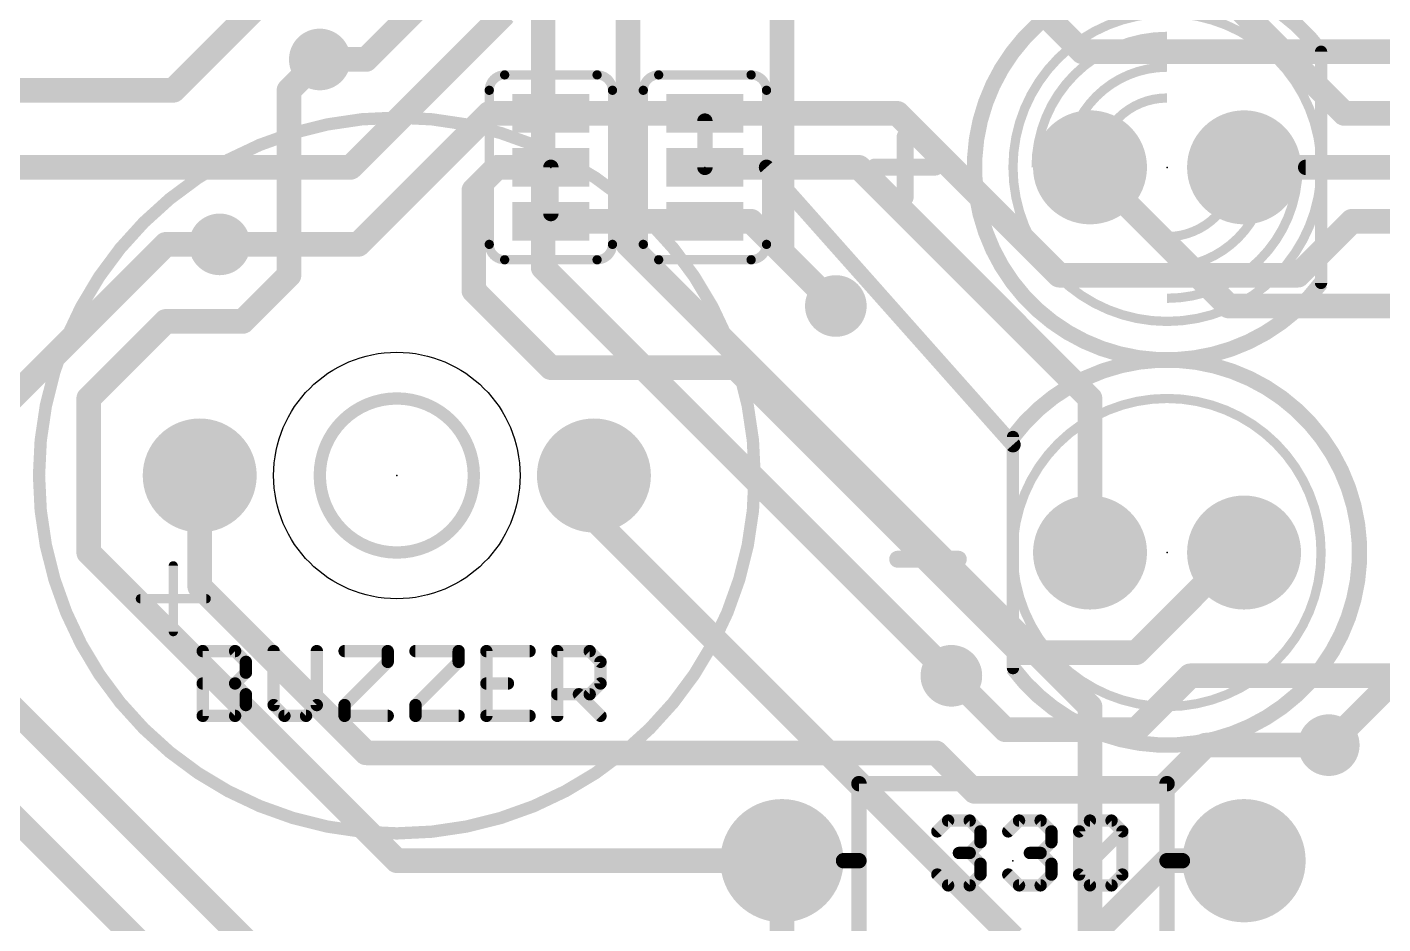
# Model space of a CAD drawing. Extents: x -12 to 102, y -12 to 69.
# Drawn here: x 19.3 to 41.66, y 25.63 to 40.41 of the extents above; entities that cross this region are included whole.
import ezdxf

# ---------------------------------------------------------------- set-up
doc = ezdxf.new("R2010")
doc.units = 0
for name, color, linetype in [('1', 12, 'CONTINUOUS'), ('16', 132, 'CONTINUOUS'), ('17', 110, 'CONTINUOUS'), ('18', 110, 'CONTINUOUS'), ('20', 53, 'CONTINUOUS'), ('21', 41, 'CONTINUOUS'), ('22', 40, 'CONTINUOUS'), ('23', 53, 'CONTINUOUS'), ('24', 53, 'CONTINUOUS'), ('51', 53, 'CONTINUOUS')]:
    doc.layers.add(name, color=color, linetype=linetype)

# ---------------------------------------------------------------- blocks, each defined once
blk = doc.blocks.new('ROUNDP')
at = {"const_width": 0.5}
blk.add_lwpolyline([(0, -0.25, 1), (0, 0.25, 1), (0, -0.25)], format="xyb", dxfattribs=at)
blk = doc.blocks.new('RECT')
blk.add_solid([(-0.5, -0.5), (0.5, -0.5), (-0.5, 0.5), (0.5, 0.5)])
blk = doc.blocks.new('ROUNDV')
at = {"const_width": 0.5}
blk.add_lwpolyline([(0, -0.25, 1), (0, 0.25, 1), (0, -0.25)], format="xyb", dxfattribs=at)

msp = doc.modelspace()

# ---------------------------------------------------------------- linework, layer by layer
at = {"layer": '1', "const_width": 0.4064}
for points in [[(29.21, 47.1805), (29.21, 36.83)], [(31.75, 47.1805), (31.75, 36.703)], [(36.703, 40.005), (33.655, 43.053)], [(21.717, 39.37), (24.257, 41.91)], [(27.813, 41.529), (27.813, 36.449)], [(23.622, 39.37), (24.13, 39.878)], [(45.593, 40.005), (36.703, 40.005)], [(17.78, 39.37), (21.717, 39.37)], [(23.622, 36.322), (23.622, 39.37)], [(39.116, 35.814), (36.83, 38.1)], [(21.59, 36.83), (17.78, 33.02)], [(22.479, 36.83), (21.59, 36.83)], [(29.21, 36.83), (36.83, 29.21)], [(31.75, 36.703), (32.639, 35.814)], [(49.022, 36.83), (40.767, 28.575)], [(22.86, 35.56), (23.622, 36.322)], [(27.813, 36.449), (34.544, 29.718)], [(46.355, 35.814), (39.116, 35.814)], [(21.59, 35.56), (20.32, 34.29)], [(22.86, 35.56), (21.59, 35.56)], [(20.32, 34.29), (20.32, 31.75)], [(28.65, 32.31), (28.65, 33.02)], [(35.56, 25.4), (28.65, 32.31)], [(20.32, 31.75), (25.4, 26.67)], [(36.83, 29.21), (36.83, 16.51)], [(25.4, 26.67), (31.75, 26.67)], [(31.75, 24.13), (31.75, 26.67)]]:
    msp.add_lwpolyline(points, dxfattribs=at)
at = {"layer": '1', "const_width": 0.2032}
for points in [[(24.2018, 39.8062, 1), (24.0582, 39.9498)], [(36.703, 40.1066, 1), (36.703, 39.9034)], [(36.6312, 39.9332, 1), (36.7748, 40.0768)], [(21.717, 39.2684, 1), (21.717, 39.4716)], [(23.7236, 39.37, 1), (23.5204, 39.37)], [(21.6452, 39.4418, 1), (21.7888, 39.2982)], [(23.5502, 39.4418, 1), (23.6938, 39.2982)], [(36.9018, 38.1718, 1), (36.7582, 38.0282)], [(21.59, 36.9316, 1), (21.59, 36.7284)], [(21.6618, 36.7582, 1), (21.5182, 36.9018)], [(22.479, 36.7284, 1), (22.479, 36.9316)], [(29.1084, 36.83, 1), (29.3116, 36.83)], [(29.2818, 36.9018, 1), (29.1382, 36.7582)], [(31.8218, 36.7748, 1), (31.6782, 36.6312)], [(31.6484, 36.703, 1), (31.8516, 36.703)], [(23.6938, 36.2502, 1), (23.5502, 36.3938)], [(27.7114, 36.449, 1), (27.9146, 36.449)], [(27.8848, 36.5208, 1), (27.7412, 36.3772)], [(23.5204, 36.322, 1), (23.7236, 36.322)], [(39.116, 35.9156, 1), (39.116, 35.7124)], [(32.5672, 35.7422, 1), (32.7108, 35.8858)], [(39.0442, 35.7422, 1), (39.1878, 35.8858)], [(21.59, 35.6616, 1), (21.59, 35.4584)], [(21.6618, 35.4882, 1), (21.5182, 35.6318)], [(22.7882, 35.6318, 1), (22.9318, 35.4882)], [(22.86, 35.4584, 1), (22.86, 35.6616)], [(20.4216, 34.29, 1), (20.2184, 34.29)], [(20.2482, 34.3618, 1), (20.3918, 34.2182)], [(28.7516, 33.02, 1), (28.5484, 33.02)], [(28.7218, 32.3818, 1), (28.5782, 32.2382)], [(28.5484, 32.31, 1), (28.7516, 32.31)], [(20.2184, 31.75, 1), (20.4216, 31.75)], [(20.3918, 31.8218, 1), (20.2482, 31.6782)], [(34.4722, 29.6462, 1), (34.6158, 29.7898)], [(36.9316, 29.21, 1), (36.7284, 29.21)], [(36.7582, 29.1382, 1), (36.9018, 29.2818)], [(40.6952, 28.6468, 1), (40.8388, 28.5032)], [(25.4, 26.7716, 1), (25.4, 26.5684)], [(25.3282, 26.5982, 1), (25.4718, 26.7418)], [(31.8516, 26.67, 1), (31.6484, 26.67)], [(31.75, 26.5684, 1), (31.75, 26.7716)]]:
    msp.add_lwpolyline(points, format="xyb", dxfattribs=at)
at = {"layer": '16'}
for points, const_width in [([(36.83, 43.18), (41.021, 38.989)], 0.4064), ([(24.892, 39.878), (26.162, 41.148)], 0.4064), ([(27.178, 40.64), (24.638, 38.1)], 0.4064), ([(24.13, 39.878), (24.892, 39.878)], 0.4064), ([(24.765, 36.83), (26.924, 38.989)], 0.4064), ([(26.924, 38.989), (27.94, 38.989)], 0.4064), ([(27.94, 38.989), (30.48, 38.989)], 0.4064), ([(33.655, 38.989), (30.48, 38.989)], 0.4064), ([(36.322, 36.322), (33.655, 38.989)], 0.4064), ([(41.021, 38.989), (42.799, 38.989)], 0.4064), ([(30.48, 38.1), (30.48, 38.862)], 0.254), ([(10.16, 38.1), (29.21, 19.05)], 0.4064), ([(24.638, 38.1), (17.78, 38.1)], 0.4064), ([(27.051, 38.1), (26.67, 37.719)], 0.4064), ([(27.94, 38.1), (27.051, 38.1)], 0.4064), ([(30.48, 38.1), (33.02, 38.1)], 0.4064), ([(33.02, 38.1), (36.83, 34.29)], 0.4064), ([(42.799, 38.1), (39.37, 38.1)], 0.4064), ([(27.94, 18.542), (8.5725, 37.9095)], 0.4064), ([(27.94, 38.1), (27.94, 37.338)], 0.254), ([(26.67, 37.719), (26.67, 36.068)], 0.4064), ([(27.94, 37.211), (30.48, 37.211)], 0.4064), ([(30.48, 37.211), (31.242, 37.211)], 0.4064), ([(31.242, 37.211), (32.639, 35.814)], 0.4064), ([(41.148, 37.211), (40.259, 36.322)], 0.4064), ([(42.799, 37.211), (41.148, 37.211)], 0.4064), ([(22.479, 36.83), (24.765, 36.83)], 0.4064), ([(40.259, 36.322), (36.322, 36.322)], 0.4064), ([(26.67, 36.068), (27.94, 34.798)], 0.4064), ([(27.94, 34.798), (30.988, 34.798)], 0.4064), ([(30.988, 34.798), (35.687, 30.099)], 0.4064), ([(36.83, 34.29), (36.83, 31.75)], 0.4064), ([(22.15, 31.19), (22.15, 33.02)], 0.4064), ([(36.83, 32.131), (36.83, 31.75)], 0.4064), ([(37.592, 30.099), (39.243, 31.75)], 0.4064), ([(39.243, 31.75), (39.37, 31.75)], 0.4064), ([(24.892, 28.448), (22.15, 31.19)], 0.4064), ([(35.687, 30.099), (37.592, 30.099)], 0.4064), ([(35.433, 28.829), (34.544, 29.718)], 0.4064), ([(38.481, 29.718), (37.592, 28.829)], 0.4064), ([(43.18, 29.718), (38.481, 29.718)], 0.4064), ([(37.592, 28.829), (35.433, 28.829)], 0.4064), ([(34.29, 28.448), (24.892, 28.448)], 0.4064), ([(34.925, 27.813), (34.29, 28.448)], 0.4064), ([(38.735, 28.575), (37.973, 27.813)], 0.4064), ([(40.767, 28.575), (38.735, 28.575)], 0.4064), ([(37.973, 27.813), (34.925, 27.813)], 0.4064), ([(38.1, 26.67), (35.56, 24.13)], 0.4064), ([(39.37, 26.67), (38.1, 26.67)], 0.4064)]:
    msp.add_lwpolyline(points, dxfattribs=dict(at, const_width=const_width))
for points, const_width in [([(24.13, 39.9796, 1), (24.13, 39.7764)], 0.2032), ([(24.8202, 39.9498, 1), (24.9638, 39.8062)], 0.2032), ([(24.892, 39.7764, 1), (24.892, 39.9796)], 0.2032), ([(26.924, 39.0906, 1), (26.924, 38.8874)], 0.2032), ([(26.9958, 38.9172, 1), (26.8522, 39.0608)], 0.2032), ([(27.94, 39.0906, 1), (27.94, 38.8874)], 0.2032), ([(27.94, 38.8874, 1), (27.94, 39.0906)], 0.2032), ([(30.48, 39.0906, 1), (30.48, 38.8874)], 0.2032), ([(30.48, 38.8874, 1), (30.48, 39.0906)], 0.2032), ([(33.7268, 39.0608, 1), (33.5832, 38.9172)], 0.2032), ([(33.655, 38.8874, 1), (33.655, 39.0906)], 0.2032), ([(41.021, 39.0906, 1), (41.021, 38.8874)], 0.2032), ([(40.9492, 38.9172, 1), (41.0928, 39.0608)], 0.2032), ([(30.5435, 38.862, 1), (30.4165, 38.862)], 0.127), ([(24.5662, 38.1718, 1), (24.7098, 38.0282)], 0.2032), ([(24.638, 37.9984, 1), (24.638, 38.2016)], 0.2032), ([(27.051, 38.2016, 1), (27.051, 37.9984)], 0.2032), ([(27.1228, 38.0282, 1), (26.9792, 38.1718)], 0.2032), ([(27.94, 37.9984, 1), (27.94, 38.2016)], 0.2032), ([(30.48, 38.2016, 1), (30.48, 37.9984)], 0.2032), ([(33.0918, 38.1718, 1), (32.9482, 38.0282)], 0.2032), ([(33.02, 37.9984, 1), (33.02, 38.2016)], 0.2032), ([(39.37, 38.2016, 1), (39.37, 37.9984)], 0.2032), ([(28.0035, 38.1, 1), (27.8765, 38.1)], 0.127), ([(30.4165, 38.1, 1), (30.5435, 38.1)], 0.127), ([(26.7716, 37.719, 1), (26.5684, 37.719)], 0.2032), ([(26.5982, 37.7908, 1), (26.7418, 37.6472)], 0.2032), ([(27.94, 37.3126, 1), (27.94, 37.1094)], 0.2032), ([(27.8765, 37.338, 1), (28.0035, 37.338)], 0.127), ([(30.48, 37.3126, 1), (30.48, 37.1094)], 0.2032), ([(30.48, 37.1094, 1), (30.48, 37.3126)], 0.2032), ([(31.3138, 37.2828, 1), (31.1702, 37.1392)], 0.2032), ([(31.242, 37.1094, 1), (31.242, 37.3126)], 0.2032), ([(41.148, 37.3126, 1), (41.148, 37.1094)], 0.2032), ([(41.2198, 37.1392, 1), (41.0762, 37.2828)], 0.2032), ([(22.479, 36.9316, 1), (22.479, 36.7284)], 0.2032), ([(24.6932, 36.9018, 1), (24.8368, 36.7582)], 0.2032), ([(24.765, 36.7284, 1), (24.765, 36.9316)], 0.2032), ([(36.322, 36.4236, 1), (36.322, 36.2204)], 0.2032), ([(36.2502, 36.2502, 1), (36.3938, 36.3938)], 0.2032), ([(40.1872, 36.3938, 1), (40.3308, 36.2502)], 0.2032), ([(40.259, 36.2204, 1), (40.259, 36.4236)], 0.2032), ([(26.7418, 36.1398, 1), (26.5982, 35.9962)], 0.2032), ([(26.5684, 36.068, 1), (26.7716, 36.068)], 0.2032), ([(32.5672, 35.7422, 1), (32.7108, 35.8858)], 0.2032), ([(27.94, 34.8996, 1), (27.94, 34.6964)], 0.2032), ([(27.8682, 34.7262, 1), (28.0118, 34.8698)], 0.2032), ([(31.0598, 34.8698, 1), (30.9162, 34.7262)], 0.2032), ([(30.988, 34.6964, 1), (30.988, 34.8996)], 0.2032), ([(36.9316, 34.29, 1), (36.7284, 34.29)], 0.2032), ([(36.7582, 34.2182, 1), (36.9018, 34.3618)], 0.2032), ([(22.2516, 33.02, 1), (22.0484, 33.02)], 0.2032), ([(36.9316, 32.131, 1), (36.7284, 32.131)], 0.2032), ([(36.7284, 31.75, 1), (36.9316, 31.75)], 0.2032), ([(36.7284, 31.75, 1), (36.9316, 31.75)], 0.2032), ([(39.243, 31.8516, 1), (39.243, 31.6484)], 0.2032), ([(39.3148, 31.6782, 1), (39.1712, 31.8218)], 0.2032), ([(39.37, 31.6484, 1), (39.37, 31.8516)], 0.2032), ([(22.2218, 31.2618, 1), (22.0782, 31.1182)], 0.2032), ([(22.0484, 31.19, 1), (22.2516, 31.19)], 0.2032), ([(35.687, 30.2006, 1), (35.687, 29.9974)], 0.2032), ([(35.6152, 30.0272, 1), (35.7588, 30.1708)], 0.2032), ([(37.5202, 30.1708, 1), (37.6638, 30.0272)], 0.2032), ([(37.592, 29.9974, 1), (37.592, 30.2006)], 0.2032), ([(34.6158, 29.7898, 1), (34.4722, 29.6462)], 0.2032), ([(38.481, 29.8196, 1), (38.481, 29.6164)], 0.2032), ([(38.5528, 29.6462, 1), (38.4092, 29.7898)], 0.2032), ([(35.433, 28.9306, 1), (35.433, 28.7274)], 0.2032), ([(35.3612, 28.7572, 1), (35.5048, 28.9008)], 0.2032), ([(37.5202, 28.9008, 1), (37.6638, 28.7572)], 0.2032), ([(37.592, 28.7274, 1), (37.592, 28.9306)], 0.2032), ([(24.892, 28.5496, 1), (24.892, 28.3464)], 0.2032), ([(24.8202, 28.3762, 1), (24.9638, 28.5198)], 0.2032), ([(34.3618, 28.5198, 1), (34.2182, 28.3762)], 0.2032), ([(34.29, 28.3464, 1), (34.29, 28.5496)], 0.2032), ([(38.735, 28.6766, 1), (38.735, 28.4734)], 0.2032), ([(38.8068, 28.5032, 1), (38.6632, 28.6468)], 0.2032), ([(40.767, 28.4734, 1), (40.767, 28.6766)], 0.2032), ([(34.925, 27.9146, 1), (34.925, 27.7114)], 0.2032), ([(34.8532, 27.7412, 1), (34.9968, 27.8848)], 0.2032), ([(37.9012, 27.8848, 1), (38.0448, 27.7412)], 0.2032), ([(37.973, 27.7114, 1), (37.973, 27.9146)], 0.2032), ([(38.1, 26.7716, 1), (38.1, 26.5684)], 0.2032), ([(38.1718, 26.5982, 1), (38.0282, 26.7418)], 0.2032), ([(39.37, 26.5684, 1), (39.37, 26.7716)], 0.2032)]:
    msp.add_lwpolyline(points, format="xyb", dxfattribs=dict(at, const_width=const_width))
at = {"layer": '20'}
msp.add_circle((25.4, 33.02), 2.032, dxfattribs=at)
at = {"layer": '21'}
for points, const_width in [([(40.64, 40.005, 3), (40.64, 36.195)], 0.254), ([(38.1, 35.56, 1), (38.1, 40.64, 1), (38.1, 35.56)], 0.1524), ([(40.6908, 40.005, 1), (40.5892, 40.005)], 0.1016), ([(25.4, 27.12, 1), (25.4, 38.92, 1), (25.4, 27.12)], 0.2032), ([(33.8512, 38.6046, 1), (33.7115, 38.6046)], 0.1397), ([(33.2814, 38.1745, 1), (33.2814, 38.0348)], 0.1397), ([(34.2813, 38.0348, 1), (34.2813, 38.1745)], 0.1397), ([(41.5417, 38.1866, 1), (41.5417, 38.0469)], 0.1397), ([(33.7115, 37.6047, 1), (33.8512, 37.6047)], 0.1397), ([(40.5892, 36.195, 1), (40.6908, 36.195)], 0.1016), ([(22.2504, 30.1253, 1), (22.1488, 30.1253)], 0.1016), ([(22.1996, 30.1761, 1), (22.1996, 30.0745)], 0.1016), ([(22.7694, 30.1612, 1), (22.6975, 30.0894)], 0.1016), ([(22.7335, 30.0745, 1), (22.7335, 30.1761)], 0.1016), ([(23.4198, 30.1253, 1), (23.3182, 30.1253)], 0.1016), ([(24.1316, 30.1253, 1), (24.03, 30.1253)], 0.1016), ([(24.5384, 30.1761, 1), (24.5384, 30.0745)], 0.1016), ([(25.301, 30.1253, 1), (25.1994, 30.1253)], 0.1016), ([(25.2502, 30.0745, 1), (25.2502, 30.1761)], 0.1016), ([(25.7078, 30.1761, 1), (25.7078, 30.0745)], 0.1016), ([(26.4704, 30.1253, 1), (26.3688, 30.1253)], 0.1016), ([(26.4196, 30.0745, 1), (26.4196, 30.1761)], 0.1016), ([(26.8772, 30.1761, 1), (26.8772, 30.0745)], 0.1016), ([(26.928, 30.1253, 1), (26.8264, 30.1253)], 0.1016), ([(27.589, 30.0745, 1), (27.589, 30.1761)], 0.1016), ([(28.0974, 30.1253, 1), (27.9958, 30.1253)], 0.1016), ([(28.0466, 30.1761, 1), (28.0466, 30.0745)], 0.1016), ([(28.6164, 30.1612, 1), (28.5445, 30.0894)], 0.1016), ([(28.5804, 30.0745, 1), (28.5804, 30.1761)], 0.1016), ([(22.9622, 29.9474, 1), (22.8606, 29.9474)], 0.1016), ([(22.8755, 29.9114, 1), (22.9473, 29.9833)], 0.1016), ([(25.1994, 29.9474, 1), (25.301, 29.9474)], 0.1016), ([(25.2861, 29.9114, 1), (25.2143, 29.9833)], 0.1016), ([(26.3688, 29.9474, 1), (26.4704, 29.9474)], 0.1016), ([(26.4555, 29.9114, 1), (26.3837, 29.9833)], 0.1016), ([(28.8092, 29.9474, 1), (28.7076, 29.9474)], 0.1016), ([(28.7225, 29.9114, 1), (28.7943, 29.9833)], 0.1016), ([(22.8606, 29.7694, 1), (22.9622, 29.7694)], 0.1016), ([(22.9473, 29.7335, 1), (22.8755, 29.8053)], 0.1016), ([(22.1996, 29.6423, 1), (22.1996, 29.5407)], 0.1016), ([(22.7694, 29.6274, 1), (22.6975, 29.5555)], 0.1016), ([(22.6975, 29.6274, 1), (22.7694, 29.5555)], 0.1016), ([(22.7335, 29.5407, 1), (22.7335, 29.6423)], 0.1016), ([(22.9622, 29.4135, 1), (22.8606, 29.4135)], 0.1016), ([(26.8772, 29.6423, 1), (26.8772, 29.5407)], 0.1016), ([(27.2331, 29.5407, 1), (27.2331, 29.6423)], 0.1016), ([(28.0466, 29.4643, 1), (28.0466, 29.3627)], 0.1016), ([(28.4384, 29.4494, 1), (28.3666, 29.3776)], 0.1016), ([(28.5804, 29.3627, 1), (28.5804, 29.4643)], 0.1016), ([(28.7076, 29.5915, 1), (28.8092, 29.5915)], 0.1016), ([(28.7943, 29.5555, 1), (28.7225, 29.6274)], 0.1016), ([(22.8606, 29.2355, 1), (22.9622, 29.2355)], 0.1016), ([(22.8755, 29.3776, 1), (22.9473, 29.4494)], 0.1016), ([(22.9473, 29.1996, 1), (22.8755, 29.2715)], 0.1016), ([(23.4049, 29.2715, 1), (23.3331, 29.1996)], 0.1016), ([(23.3182, 29.2355, 1), (23.4198, 29.2355)], 0.1016), ([(24.03, 29.2355, 1), (24.1316, 29.2355)], 0.1016), ([(24.1167, 29.1996, 1), (24.0449, 29.2715)], 0.1016), ([(24.5892, 29.2355, 1), (24.4876, 29.2355)], 0.1016), ([(24.5025, 29.2715, 1), (24.5743, 29.1996)], 0.1016), ([(25.7586, 29.2355, 1), (25.657, 29.2355)], 0.1016), ([(25.6719, 29.2715, 1), (25.7437, 29.1996)], 0.1016), ([(28.5445, 29.4494, 1), (28.6164, 29.3776)], 0.1016), ([(22.1996, 29.1084, 1), (22.1996, 29.0068)], 0.1016), ([(22.1488, 29.0576, 1), (22.2504, 29.0576)], 0.1016), ([(22.6975, 29.0935, 1), (22.7694, 29.0217)], 0.1016), ([(22.7335, 29.0068, 1), (22.7335, 29.1084)], 0.1016), ([(23.5469, 29.1084, 1), (23.5469, 29.0068)], 0.1016), ([(23.511, 29.0217, 1), (23.5829, 29.0935)], 0.1016), ([(23.8669, 29.0935, 1), (23.9388, 29.0217)], 0.1016), ([(23.9029, 29.0068, 1), (23.9029, 29.1084)], 0.1016), ([(24.5384, 29.1084, 1), (24.5384, 29.0068)], 0.1016), ([(24.4876, 29.0576, 1), (24.5892, 29.0576)], 0.1016), ([(25.2502, 29.0068, 1), (25.2502, 29.1084)], 0.1016), ([(25.7078, 29.1084, 1), (25.7078, 29.0068)], 0.1016), ([(25.657, 29.0576, 1), (25.7586, 29.0576)], 0.1016), ([(26.4196, 29.0068, 1), (26.4196, 29.1084)], 0.1016), ([(26.8772, 29.1084, 1), (26.8772, 29.0068)], 0.1016), ([(26.8264, 29.0576, 1), (26.928, 29.0576)], 0.1016), ([(27.589, 29.0068, 1), (27.589, 29.1084)], 0.1016), ([(27.9958, 29.0576, 1), (28.0974, 29.0576)], 0.1016), ([(28.7225, 29.0217, 1), (28.7943, 29.0935)], 0.1016), ([(33.0835, 27.94, 1), (32.9565, 27.94)], 0.127), ([(33.02, 28.0035, 1), (33.02, 27.8765)], 0.127), ([(38.1635, 27.94, 1), (38.0365, 27.94)], 0.127), ([(38.1, 27.8765, 1), (38.1, 28.0035)], 0.127), ([(34.4904, 27.3821, 1), (34.4904, 27.2805)], 0.1016), ([(34.5263, 27.2954, 1), (34.4544, 27.3672)], 0.1016), ([(34.8822, 27.3672, 1), (34.8103, 27.2954)], 0.1016), ([(34.8463, 27.2805, 1), (34.8463, 27.3821)], 0.1016), ([(35.6598, 27.3821, 1), (35.6598, 27.2805)], 0.1016), ([(35.6957, 27.2954, 1), (35.6238, 27.3672)], 0.1016), ([(36.0516, 27.3672, 1), (35.9797, 27.2954)], 0.1016), ([(36.0157, 27.2805, 1), (36.0157, 27.3821)], 0.1016), ([(36.8291, 27.3821, 1), (36.8291, 27.2805)], 0.1016), ([(36.8651, 27.2954, 1), (36.7932, 27.3672)], 0.1016), ([(37.221, 27.3672, 1), (37.1491, 27.2954)], 0.1016), ([(37.1851, 27.2805, 1), (37.1851, 27.3821)], 0.1016), ([(34.2765, 27.1893, 1), (34.3483, 27.1174)], 0.1016), ([(35.075, 27.1534, 1), (34.9734, 27.1534)], 0.1016), ([(34.9883, 27.1174, 1), (35.0601, 27.1893)], 0.1016), ([(35.0601, 26.9395, 1), (34.9883, 27.0113)], 0.1016), ([(35.4459, 27.1893, 1), (35.5177, 27.1174)], 0.1016), ([(36.2444, 27.1534, 1), (36.1428, 27.1534)], 0.1016), ([(36.1577, 27.1174, 1), (36.2295, 27.1893)], 0.1016), ([(36.2295, 26.9395, 1), (36.1577, 27.0113)], 0.1016), ([(36.702, 27.1534, 1), (36.6004, 27.1534)], 0.1016), ([(36.6153, 27.1893, 1), (36.6871, 27.1174)], 0.1016), ([(37.4138, 27.1534, 1), (37.3122, 27.1534)], 0.1016), ([(37.3989, 27.1174, 1), (37.3271, 27.1893)], 0.1016), ([(37.3271, 27.1174, 1), (37.3989, 27.1893)], 0.1016), ([(34.6683, 26.8483, 1), (34.6683, 26.7467)], 0.1016), ([(34.8822, 26.8334, 1), (34.8103, 26.7615)], 0.1016), ([(34.8103, 26.8334, 1), (34.8822, 26.7615)], 0.1016), ([(34.8463, 26.7467, 1), (34.8463, 26.8483)], 0.1016), ([(34.9734, 26.9754, 1), (35.075, 26.9754)], 0.1016), ([(35.8377, 26.8483, 1), (35.8377, 26.7467)], 0.1016), ([(36.0516, 26.8334, 1), (35.9797, 26.7615)], 0.1016), ([(35.9797, 26.8334, 1), (36.0516, 26.7615)], 0.1016), ([(36.0157, 26.7467, 1), (36.0157, 26.8483)], 0.1016), ([(36.1428, 26.9754, 1), (36.2444, 26.9754)], 0.1016), ([(32.766, 26.7335, 1), (32.766, 26.6065)], 0.127), ([(33.0835, 26.67, 1), (32.9565, 26.67)], 0.127), ([(32.9565, 26.67, 1), (33.0835, 26.67)], 0.127), ([(33.02, 26.6065, 1), (33.02, 26.7335)], 0.127), ([(35.075, 26.6195, 1), (34.9734, 26.6195)], 0.1016), ([(34.9883, 26.5836, 1), (35.0601, 26.6554)], 0.1016), ([(36.2444, 26.6195, 1), (36.1428, 26.6195)], 0.1016), ([(36.1577, 26.5836, 1), (36.2295, 26.6554)], 0.1016), ([(38.1635, 26.67, 1), (38.0365, 26.67)], 0.127), ([(38.1, 26.7335, 1), (38.1, 26.6065)], 0.127), ([(38.0365, 26.67, 1), (38.1635, 26.67)], 0.127), ([(38.354, 26.6065, 1), (38.354, 26.7335)], 0.127), ([(34.3483, 26.4775, 1), (34.2765, 26.4056)], 0.1016), ([(34.9734, 26.4416, 1), (35.075, 26.4416)], 0.1016), ([(35.0601, 26.4056, 1), (34.9883, 26.4775)], 0.1016), ([(35.5177, 26.4775, 1), (35.4459, 26.4056)], 0.1016), ([(36.1428, 26.4416, 1), (36.2444, 26.4416)], 0.1016), ([(36.2295, 26.4056, 1), (36.1577, 26.4775)], 0.1016), ([(36.6871, 26.4775, 1), (36.6153, 26.4056)], 0.1016), ([(36.6153, 26.4775, 1), (36.6871, 26.4056)], 0.1016), ([(36.6004, 26.4416, 1), (36.702, 26.4416)], 0.1016), ([(37.3122, 26.4416, 1), (37.4138, 26.4416)], 0.1016), ([(37.3989, 26.4056, 1), (37.3271, 26.4775)], 0.1016), ([(34.4904, 26.3144, 1), (34.4904, 26.2128)], 0.1016), ([(34.4544, 26.2277, 1), (34.5263, 26.2995)], 0.1016), ([(34.8103, 26.2995, 1), (34.8822, 26.2277)], 0.1016), ([(34.8463, 26.2128, 1), (34.8463, 26.3144)], 0.1016), ([(35.6598, 26.3144, 1), (35.6598, 26.2128)], 0.1016), ([(35.6238, 26.2277, 1), (35.6957, 26.2995)], 0.1016), ([(35.9797, 26.2995, 1), (36.0516, 26.2277)], 0.1016), ([(36.0157, 26.2128, 1), (36.0157, 26.3144)], 0.1016), ([(36.8291, 26.3144, 1), (36.8291, 26.2128)], 0.1016), ([(36.7932, 26.2277, 1), (36.8651, 26.2995)], 0.1016), ([(37.1491, 26.2995, 1), (37.221, 26.2277)], 0.1016), ([(37.1851, 26.2128, 1), (37.1851, 26.3144)], 0.1016)]:
    msp.add_lwpolyline(points, format="xyb", dxfattribs=dict(at, const_width=const_width))
for points, const_width in [([(40.64, 36.195), (40.64, 40.005)], 0.2032), ([(33.7814, 37.6047), (33.7814, 38.6046)], 0.2794), ([(33.2814, 38.1047), (34.2813, 38.1047)], 0.2794), ([(41.5417, 38.1167), (42.5416, 38.1167)], 0.2794), ([(22.1996, 29.0576), (22.1996, 30.1253)], 0.2032), ([(22.1996, 30.1253), (22.7335, 30.1253)], 0.2032), ([(22.7335, 30.1253), (22.9114, 29.9474)], 0.2032), ([(23.369, 30.1253), (23.369, 29.2355)], 0.2032), ([(24.0808, 29.2355), (24.0808, 30.1253)], 0.2032), ([(24.5384, 30.1253), (25.2502, 30.1253)], 0.2032), ([(25.2502, 30.1253), (25.2502, 29.9474)], 0.2032), ([(25.7078, 30.1253), (26.4196, 30.1253)], 0.2032), ([(26.4196, 30.1253), (26.4196, 29.9474)], 0.2032), ([(27.589, 30.1253), (26.8772, 30.1253)], 0.2032), ([(26.8772, 30.1253), (26.8772, 29.0576)], 0.2032), ([(28.0466, 29.0576), (28.0466, 30.1253)], 0.2032), ([(28.0466, 30.1253), (28.5804, 30.1253)], 0.2032), ([(28.5804, 30.1253), (28.7584, 29.9474)], 0.2032), ([(22.9114, 29.9474), (22.9114, 29.7694)], 0.2032), ([(25.2502, 29.9474), (24.5384, 29.2355)], 0.2032), ([(26.4196, 29.9474), (25.7078, 29.2355)], 0.2032), ([(28.7584, 29.9474), (28.7584, 29.5915)], 0.2032), ([(22.9114, 29.7694), (22.7335, 29.5915)], 0.2032), ([(22.1996, 29.5915), (22.7335, 29.5915)], 0.2032), ([(22.7335, 29.5915), (22.9114, 29.4135)], 0.2032), ([(22.9114, 29.4135), (22.9114, 29.2355)], 0.2032), ([(26.8772, 29.5915), (27.2331, 29.5915)], 0.2032), ([(28.5804, 29.4135), (28.0466, 29.4135)], 0.2032), ([(28.4025, 29.4135), (28.7584, 29.0576)], 0.2032), ([(28.7584, 29.5915), (28.5804, 29.4135)], 0.2032), ([(22.9114, 29.2355), (22.7335, 29.0576)], 0.2032), ([(23.369, 29.2355), (23.5469, 29.0576)], 0.2032), ([(23.9029, 29.0576), (24.0808, 29.2355)], 0.2032), ([(24.5384, 29.2355), (24.5384, 29.0576)], 0.2032), ([(25.7078, 29.2355), (25.7078, 29.0576)], 0.2032), ([(22.7335, 29.0576), (22.1996, 29.0576)], 0.2032), ([(23.5469, 29.0576), (23.9029, 29.0576)], 0.2032), ([(24.5384, 29.0576), (25.2502, 29.0576)], 0.2032), ([(25.7078, 29.0576), (26.4196, 29.0576)], 0.2032), ([(26.8772, 29.0576), (27.589, 29.0576)], 0.2032), ([(33.02, 26.67), (33.02, 27.94)], 0.254), ([(33.02, 27.94), (38.1, 27.94)], 0.254), ([(38.1, 27.94), (38.1, 26.67)], 0.254), ([(34.3124, 27.1534), (34.4904, 27.3313)], 0.2032), ([(34.4904, 27.3313), (34.8463, 27.3313)], 0.2032), ([(34.8463, 27.3313), (35.0242, 27.1534)], 0.2032), ([(35.4818, 27.1534), (35.6598, 27.3313)], 0.2032), ([(35.6598, 27.3313), (36.0157, 27.3313)], 0.2032), ([(36.0157, 27.3313), (36.1936, 27.1534)], 0.2032), ([(36.6512, 27.1534), (36.8291, 27.3313)], 0.2032), ([(36.8291, 27.3313), (37.1851, 27.3313)], 0.2032), ([(37.1851, 27.3313), (37.363, 27.1534)], 0.2032), ([(35.0242, 26.9754), (34.8463, 26.7975)], 0.2032), ([(35.0242, 27.1534), (35.0242, 26.9754)], 0.2032), ([(36.1936, 26.9754), (36.0157, 26.7975)], 0.2032), ([(36.1936, 27.1534), (36.1936, 26.9754)], 0.2032), ([(36.6512, 26.4416), (36.6512, 27.1534)], 0.2032), ([(36.6512, 26.4416), (37.363, 27.1534)], 0.2032), ([(37.363, 27.1534), (37.363, 26.4416)], 0.2032), ([(34.8463, 26.7975), (34.6683, 26.7975)], 0.2032), ([(34.8463, 26.7975), (35.0242, 26.6195)], 0.2032), ([(36.0157, 26.7975), (35.8377, 26.7975)], 0.2032), ([(36.0157, 26.7975), (36.1936, 26.6195)], 0.2032), ([(33.02, 26.67), (32.766, 26.67)], 0.254), ([(33.02, 25.4), (33.02, 26.67)], 0.254), ([(35.0242, 26.6195), (35.0242, 26.4416)], 0.2032), ([(36.1936, 26.6195), (36.1936, 26.4416)], 0.2032), ([(38.1, 26.67), (38.1, 25.4)], 0.254), ([(38.1, 26.67), (38.354, 26.67)], 0.254), ([(34.4904, 26.2636), (34.3124, 26.4416)], 0.2032), ([(35.0242, 26.4416), (34.8463, 26.2636)], 0.2032), ([(35.6598, 26.2636), (35.4818, 26.4416)], 0.2032), ([(36.1936, 26.4416), (36.0157, 26.2636)], 0.2032), ([(36.8291, 26.2636), (36.6512, 26.4416)], 0.2032), ([(37.363, 26.4416), (37.1851, 26.2636)], 0.2032), ([(34.8463, 26.2636), (34.4904, 26.2636)], 0.2032), ([(36.0157, 26.2636), (35.6598, 26.2636)], 0.2032), ([(37.1851, 26.2636), (36.8291, 26.2636)], 0.2032)]:
    msp.add_lwpolyline(points, dxfattribs=dict(at, const_width=const_width))
at = {"layer": '22'}
for points, const_width in [([(27.178, 39.624, 0.4142), (26.924, 39.37)], 0.1524), ([(27.178, 39.6621, 1), (27.178, 39.5859)], 0.0762), ([(27.178, 39.5859, 1), (27.178, 39.6621)], 0.0762), ([(28.956, 39.37, 0.4142), (28.702, 39.624)], 0.1524), ([(28.702, 39.6621, 1), (28.702, 39.5859)], 0.0762), ([(28.702, 39.5859, 1), (28.702, 39.6621)], 0.0762), ([(29.718, 39.624, 0.4142), (29.464, 39.37)], 0.1524), ([(29.718, 39.6621, 1), (29.718, 39.5859)], 0.0762), ([(29.718, 39.5859, 1), (29.718, 39.6621)], 0.0762), ([(31.496, 39.37, 0.4142), (31.242, 39.624)], 0.1524), ([(31.242, 39.6621, 1), (31.242, 39.5859)], 0.0762), ([(31.242, 39.5859, 1), (31.242, 39.6621)], 0.0762), ([(26.9621, 39.37, 1), (26.8859, 39.37)], 0.0762), ([(26.8859, 39.37, 1), (26.9621, 39.37)], 0.0762), ([(28.9941, 39.37, 1), (28.9179, 39.37)], 0.0762), ([(28.9179, 39.37, 1), (28.9941, 39.37)], 0.0762), ([(29.5021, 39.37, 1), (29.4259, 39.37)], 0.0762), ([(29.4259, 39.37, 1), (29.5021, 39.37)], 0.0762), ([(31.5341, 39.37, 1), (31.4579, 39.37)], 0.0762), ([(31.4579, 39.37, 1), (31.5341, 39.37)], 0.0762), ([(31.5435, 38.1422, 1), (31.4485, 38.0578)], 0.127), ([(40.386, 38.1635, 1), (40.386, 38.0365)], 0.127), ([(26.924, 36.83, 0.4142), (27.178, 36.576)], 0.1524), ([(26.9621, 36.83, 1), (26.8859, 36.83)], 0.0762), ([(28.702, 36.576, 0.4142), (28.956, 36.83)], 0.1524), ([(28.9941, 36.83, 1), (28.9179, 36.83)], 0.0762), ([(29.464, 36.83, 0.4142), (29.718, 36.576)], 0.1524), ([(29.5021, 36.83, 1), (29.4259, 36.83)], 0.0762), ([(31.242, 36.576, 0.4142), (31.496, 36.83)], 0.1524), ([(31.5341, 36.83, 1), (31.4579, 36.83)], 0.0762), ([(26.8859, 36.83, 1), (26.9621, 36.83)], 0.0762), ([(28.9179, 36.83, 1), (28.9941, 36.83)], 0.0762), ([(29.4259, 36.83, 1), (29.5021, 36.83)], 0.0762), ([(31.4579, 36.83, 1), (31.5341, 36.83)], 0.0762), ([(27.178, 36.6141, 1), (27.178, 36.5379)], 0.0762), ([(27.178, 36.5379, 1), (27.178, 36.6141)], 0.0762), ([(28.702, 36.6141, 1), (28.702, 36.5379)], 0.0762), ([(28.702, 36.5379, 1), (28.702, 36.6141)], 0.0762), ([(29.718, 36.6141, 1), (29.718, 36.5379)], 0.0762), ([(29.718, 36.5379, 1), (29.718, 36.6141)], 0.0762), ([(31.242, 36.6141, 1), (31.242, 36.5379)], 0.0762), ([(31.242, 36.5379, 1), (31.242, 36.6141)], 0.0762), ([(35.56, 29.845, 3), (35.56, 33.655)], 0.254), ([(38.1, 29.21, 1), (38.1, 34.29, 1), (38.1, 29.21)], 0.1524), ([(35.6108, 33.655, 1), (35.5092, 33.655)], 0.1016), ([(35.5125, 33.4858, 1), (35.6075, 33.5702)], 0.127), ([(33.6584, 31.7096, 1), (33.6584, 31.5699)], 0.1397), ([(34.6583, 31.5699, 1), (34.6583, 31.7096)], 0.1397), ([(35.5092, 29.845, 1), (35.6108, 29.845)], 0.1016)]:
    msp.add_lwpolyline(points, format="xyb", dxfattribs=dict(at, const_width=const_width))
for points, const_width in [([(28.702, 39.624), (27.178, 39.624)], 0.1524), ([(29.718, 39.624), (31.242, 39.624)], 0.1524), ([(26.924, 39.37), (26.924, 36.83)], 0.1524), ([(28.956, 36.83), (28.956, 39.37)], 0.1524), ([(29.464, 39.37), (29.464, 36.83)], 0.1524), ([(31.496, 36.83), (31.496, 39.37)], 0.1524), ([(35.56, 33.528), (31.496, 38.1)], 0.254), ([(41.91, 38.1), (40.386, 38.1)], 0.254), ([(28.702, 36.576), (27.178, 36.576)], 0.1524), ([(29.718, 36.576), (31.242, 36.576)], 0.1524), ([(35.56, 29.845), (35.56, 33.655)], 0.2032), ([(34.6583, 31.6397), (33.6584, 31.6397)], 0.2794)]:
    msp.add_lwpolyline(points, dxfattribs=dict(at, const_width=const_width))
at = {"layer": '23'}
for p in [(38.1, 38.1), (25.4, 33.02), (35.56, 26.67)]:
    msp.add_point(p, dxfattribs=at)
at = {"layer": '24'}
for p in [(27.94, 38.1), (30.48, 38.1), (38.1, 31.75)]:
    msp.add_point(p, dxfattribs=at)
at = {"layer": '51'}
for points, const_width in [([(38.1, 40.259, 0.4142), (35.941, 38.1)], 0.1524), ([(38.1, 39.751, 0.4142), (36.449, 38.1)], 0.1524), ([(38.1, 39.243, 0.4142), (36.957, 38.1)], 0.1524), ([(38.1, 36.957, 0.4142), (39.243, 38.1)], 0.1524), ([(38.1, 36.449, 0.4142), (39.751, 38.1)], 0.1524), ([(38.1, 35.941, 0.4142), (40.259, 38.1)], 0.1524), ([(25.4, 31.75, 1), (25.4, 34.29, 1), (25.4, 31.75)], 0.2032), ([(21.7525, 31.531, 1), (21.6763, 31.531)], 0.0762), ([(21.172, 31.0268, 1), (21.172, 30.9506)], 0.0762), ([(22.2567, 30.9506, 1), (22.2567, 31.0268)], 0.0762), ([(21.6763, 30.4464, 1), (21.7525, 30.4464)], 0.0762)]:
    msp.add_lwpolyline(points, format="xyb", dxfattribs=dict(at, const_width=const_width))
at = {"layer": '51', "const_width": 0.1524}
for points in [[(21.7144, 31.531), (21.7144, 30.4464)], [(21.172, 30.9887), (22.2567, 30.9887)]]:
    msp.add_lwpolyline(points, dxfattribs=at)

# ---------------------------------------------------------------- block references
at = {"layer": '16', "xscale": 0.635, "yscale": 1.27}
for p, rotation in [((27.94, 38.989), 270), ((30.48, 38.989), 90), ((27.94, 38.1), 270), ((30.48, 38.1), 90), ((27.94, 37.211), 270), ((30.48, 37.211), 90)]:
    msp.add_blockref('RECT', p, dxfattribs=dict(at, rotation=rotation))
at = {"layer": '17', "xscale": 1.8796, "yscale": 1.8796}
for p in [(36.83, 38.1), (36.83, 38.1), (39.37, 38.1), (39.37, 38.1)]:
    msp.add_blockref('ROUNDP', p, dxfattribs=at)
at = {"layer": '17', "rotation": 180}
for p, xscale, yscale in [((22.15, 33.02), 1.8796, 1.8796), ((22.15, 33.02), 1.8796, 1.8796), ((28.65, 33.02), 1.8796, 1.8796), ((28.65, 33.02), 1.8796, 1.8796), ((36.83, 31.75), 1.8796, 1.8796), ((36.83, 31.75), 1.8796, 1.8796), ((39.37, 31.75), 1.8796, 1.8796), ((39.37, 31.75), 1.8796, 1.8796), ((31.75, 26.67), 2.032, 2.032), ((31.75, 26.67), 2.032, 2.032), ((39.37, 26.67), 2.032, 2.032), ((39.37, 26.67), 2.032, 2.032)]:
    msp.add_blockref('ROUNDP', p, dxfattribs=dict(at, xscale=xscale, yscale=yscale))
at = {"layer": '18', "xscale": 1.016, "yscale": 1.016}
for p in [(24.13, 39.878), (24.13, 39.878), (22.479, 36.83), (22.479, 36.83), (32.639, 35.814), (32.639, 35.814), (34.544, 29.718), (34.544, 29.718), (40.767, 28.575), (40.767, 28.575)]:
    msp.add_blockref('ROUNDV', p, dxfattribs=at)

doc.saveas('drawing.dxf')
